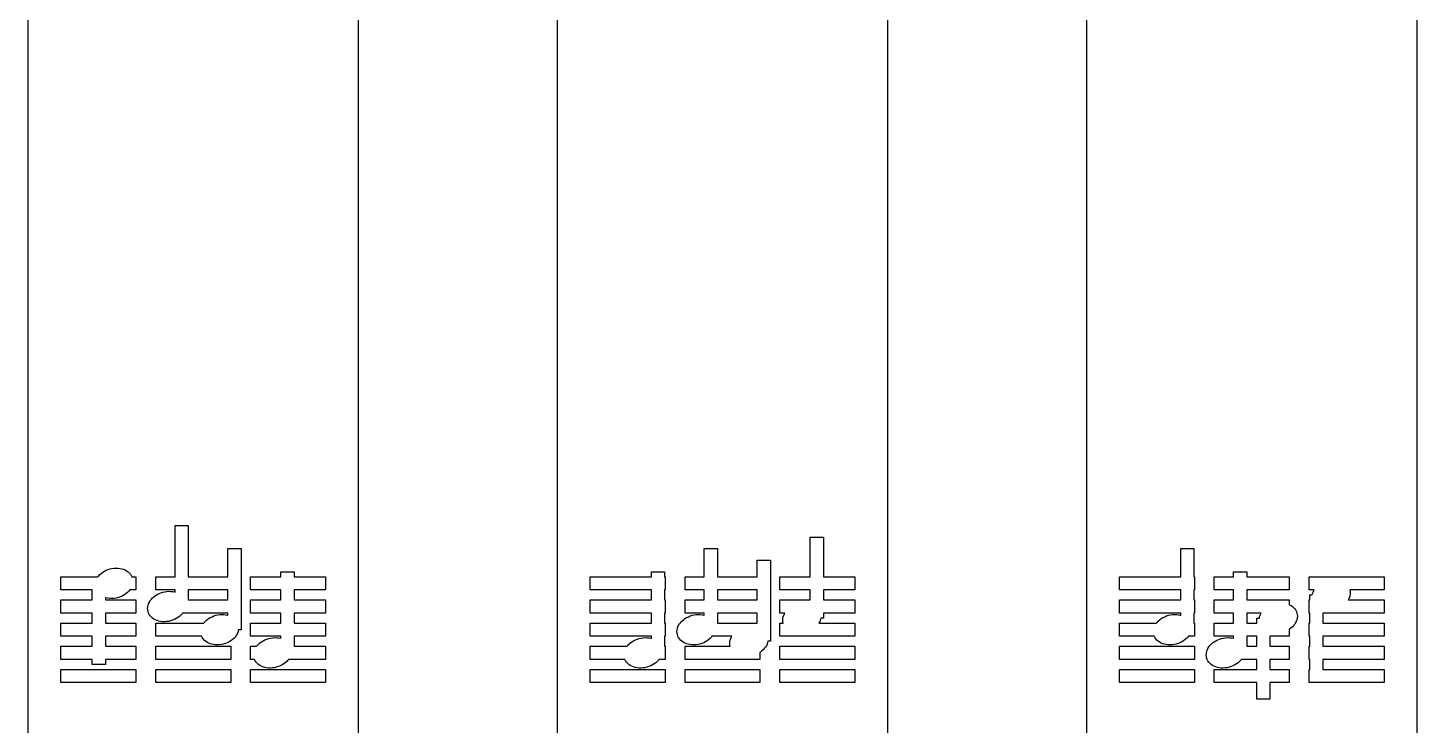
# Model space of a CAD drawing. Header units: metres. Extents: x -12 to 180, y -1275 to 154.
# Drawn here: x 96 to 180, y -315.8 to -273.6 of the extents above; entities that cross this region are included whole.
import ezdxf

# ---------------------------------------------------------------- set-up
doc = ezdxf.new("R2010")
doc.units = ezdxf.units.M

msp = doc.modelspace()

# ---------------------------------------------------------------- linework, layer by layer
for p, q in [((96, -235.011), (96, -385.011)), ((116, -385.011), (116, -235.011)), ((128, -235.011), (128, -385.011)), ((148, -385.011), (148, -235.011)), ((160, -235.011), (160, -385.011)), ((180, -385.011), (180, -235.011)), ((104.9, -306.811), (104.9, -303.711)), ((104.9, -303.711), (105.7, -303.711)), ((105.7, -303.711), (105.7, -306.811)), ((143.3, -306.811), (143.3, -304.411)), ((143.3, -304.411), (144.1, -304.411)), ((144.1, -304.411), (144.1, -306.811)), ((108.1, -306.811), (108.1, -305.111)), ((108.1, -305.111), (108.9, -305.111)), ((108.9, -305.111), (108.9, -310.011)), ((136.9, -306.811), (136.9, -305.111)), ((136.9, -305.111), (137.7, -305.111)), ((137.7, -305.111), (137.7, -306.811)), ((165.7, -306.811), (165.7, -305.111)), ((165.7, -305.111), (166.5, -305.111)), ((166.5, -305.111), (166.5, -306.811)), ((100.433, -306.61), (100.528, -306.54)), ((100.528, -306.54), (100.629, -306.478)), ((100.629, -306.478), (100.737, -306.424)), ((100.737, -306.424), (100.85, -306.378)), ((100.85, -306.378), (100.967, -306.342)), ((100.967, -306.342), (101.086, -306.315)), ((101.086, -306.315), (101.207, -306.298)), ((101.207, -306.298), (101.328, -306.291)), ((101.328, -306.291), (101.447, -306.294)), ((101.447, -306.294), (101.563, -306.307)), ((101.563, -306.307), (101.676, -306.33)), ((101.676, -306.33), (101.783, -306.362)), ((101.783, -306.362), (101.884, -306.404)), ((101.884, -306.404), (101.977, -306.455)), ((101.977, -306.455), (102.062, -306.514)), ((102.062, -306.514), (102.138, -306.581)), ((102.138, -306.581), (102.203, -306.654)), ((111.3, -306.811), (111.3, -306.511)), ((111.3, -306.511), (112.1, -306.511)), ((112.1, -306.511), (112.1, -306.811)), ((133.7, -306.811), (133.7, -306.511)), ((133.7, -306.511), (134.5, -306.511)), ((134.5, -306.511), (134.5, -306.811)), ((140.1, -306.811), (140.1, -305.811)), ((140.1, -305.811), (140.9, -305.811)), ((140.9, -305.811), (140.9, -310.711)), ((168.9, -306.811), (168.9, -306.511)), ((168.9, -306.511), (169.7, -306.511)), ((169.7, -306.511), (169.7, -306.811)), ((98, -307.611), (98, -306.811)), ((98, -306.811), (100.237, -306.811)), ((100.237, -306.811), (100.271, -306.768)), ((100.271, -306.768), (100.347, -306.686)), ((100.347, -306.686), (100.433, -306.61)), ((102.203, -306.654), (102.257, -306.734)), ((102.257, -306.734), (102.296, -306.811)), ((102.296, -306.811), (102.533, -306.811)), ((102.533, -306.811), (102.533, -307.611)), ((103.733, -307.611), (103.733, -306.811)), ((103.733, -306.811), (104.9, -306.811)), ((105.7, -306.811), (108.1, -306.811)), ((109.467, -307.611), (109.467, -306.811)), ((109.467, -306.811), (111.3, -306.811)), ((112.1, -306.811), (114, -306.811)), ((114, -306.811), (114, -307.611)), ((130, -307.611), (130, -306.811)), ((130, -306.811), (133.7, -306.811)), ((134.5, -306.811), (134.533, -306.811)), ((134.533, -306.811), (134.533, -307.611)), ((135.733, -307.611), (135.733, -306.811)), ((135.733, -306.811), (136.9, -306.811)), ((137.7, -306.811), (140.1, -306.811)), ((141.467, -307.611), (141.467, -306.811)), ((141.467, -306.811), (143.3, -306.811)), ((144.1, -306.811), (146, -306.811)), ((146, -306.811), (146, -307.611)), ((162, -307.611), (162, -306.811)), ((162, -306.811), (165.7, -306.811)), ((166.5, -306.811), (166.533, -306.811)), ((166.533, -306.811), (166.533, -307.611)), ((167.733, -307.611), (167.733, -306.811)), ((167.733, -306.811), (168.9, -306.811)), ((169.7, -306.811), (172.267, -306.811)), ((172.267, -306.811), (172.267, -307.611)), ((173.467, -307.611), (173.467, -306.811)), ((173.467, -306.811), (178, -306.811)), ((178, -306.811), (178, -307.611)), ((99.9, -307.611), (98, -307.611)), ((98, -309.011), (98, -308.211)), ((98, -308.211), (99.9, -308.211)), ((99.9, -308.211), (99.9, -307.611)), ((100.724, -308.092), (100.7, -308.085)), ((100.7, -308.085), (100.7, -308.211)), ((100.7, -308.211), (102.533, -308.211)), ((100.837, -308.115), (100.724, -308.092)), ((100.953, -308.128), (100.837, -308.115)), ((101.072, -308.131), (100.953, -308.128)), ((101.193, -308.124), (101.072, -308.131)), ((101.314, -308.107), (101.193, -308.124)), ((101.433, -308.08), (101.314, -308.107)), ((101.55, -308.044), (101.433, -308.08)), ((101.663, -307.998), (101.55, -308.044)), ((101.771, -307.944), (101.663, -307.998)), ((101.872, -307.882), (101.771, -307.944)), ((101.967, -307.813), (101.872, -307.882)), ((102.053, -307.736), (101.967, -307.813)), ((102.129, -307.655), (102.053, -307.736)), ((102.163, -307.611), (102.129, -307.655)), ((102.533, -307.611), (102.163, -307.611)), ((102.533, -308.211), (102.533, -309.011)), ((103.349, -308.345), (103.404, -308.254)), ((103.404, -308.254), (103.471, -308.168)), ((103.471, -308.168), (103.547, -308.086)), ((103.547, -308.086), (103.633, -308.01)), ((103.633, -308.01), (103.728, -307.94)), ((103.728, -307.94), (103.829, -307.878)), ((104.9, -307.611), (103.733, -307.611)), ((103.829, -307.878), (103.937, -307.824)), ((103.937, -307.824), (104.05, -307.778)), ((104.05, -307.778), (104.167, -307.742)), ((104.167, -307.742), (104.286, -307.715)), ((104.286, -307.715), (104.407, -307.698)), ((104.407, -307.698), (104.528, -307.691)), ((104.528, -307.691), (104.647, -307.694)), ((104.647, -307.694), (104.763, -307.707)), ((104.763, -307.707), (104.876, -307.73)), ((104.876, -307.73), (104.9, -307.737)), ((104.9, -307.737), (104.9, -307.611)), ((108.1, -307.611), (105.7, -307.611)), ((105.7, -307.611), (105.7, -308.211)), ((105.7, -308.211), (108.1, -308.211)), ((108.1, -308.211), (108.1, -307.611)), ((111.3, -307.611), (109.467, -307.611)), ((109.467, -309.011), (109.467, -308.211)), ((109.467, -308.211), (111.3, -308.211)), ((111.3, -308.211), (111.3, -307.611)), ((114, -307.611), (112.1, -307.611)), ((112.1, -307.611), (112.1, -308.211)), ((112.1, -308.211), (114, -308.211)), ((114, -308.211), (114, -309.011)), ((133.7, -307.611), (130, -307.611)), ((130, -309.011), (130, -308.211)), ((130, -308.211), (133.7, -308.211)), ((133.7, -308.211), (133.7, -307.611)), ((134.533, -307.611), (134.5, -307.611)), ((134.5, -307.611), (134.5, -308.211)), ((134.5, -308.211), (134.533, -308.211)), ((134.533, -308.211), (134.533, -309.011)), ((136.9, -307.611), (135.733, -307.611)), ((135.733, -309.011), (135.733, -308.211)), ((135.733, -308.211), (136.9, -308.211)), ((136.9, -308.211), (136.9, -307.611)), ((140.1, -307.611), (137.7, -307.611)), ((137.7, -307.611), (137.7, -308.211)), ((137.7, -308.211), (140.1, -308.211)), ((140.1, -308.211), (140.1, -307.611)), ((143.3, -307.611), (141.467, -307.611)), ((141.467, -309.011), (141.467, -308.211)), ((141.467, -308.211), (143.3, -308.211)), ((143.3, -308.211), (143.3, -307.611)), ((146, -307.611), (144.1, -307.611)), ((144.1, -307.611), (144.1, -308.211)), ((144.1, -308.211), (146, -308.211)), ((146, -308.211), (146, -309.011)), ((165.7, -307.611), (162, -307.611)), ((162, -309.011), (162, -308.211)), ((162, -308.211), (165.7, -308.211)), ((165.7, -308.211), (165.7, -307.611)), ((166.533, -307.611), (166.5, -307.611)), ((166.5, -307.611), (166.5, -308.211)), ((166.5, -308.211), (166.533, -308.211)), ((166.533, -308.211), (166.533, -309.011)), ((168.9, -307.611), (167.733, -307.611)), ((167.733, -309.011), (167.733, -308.211)), ((167.733, -308.211), (168.9, -308.211)), ((168.9, -308.211), (168.9, -307.611)), ((172.267, -307.611), (169.7, -307.611)), ((169.7, -307.611), (169.7, -308.211)), ((169.7, -308.211), (172.267, -308.211)), ((172.267, -308.211), (172.267, -308.497)), ((173.77, -307.611), (173.467, -307.611)), ((173.467, -309.011), (173.467, -308.211)), ((173.467, -308.211), (173.5, -308.211)), ((173.5, -308.211), (173.5, -307.911)), ((173.5, -307.911), (173.657, -307.911)), ((173.657, -307.911), (173.673, -307.834)), ((173.673, -307.834), (173.705, -307.739)), ((173.705, -307.739), (173.749, -307.645)), ((173.749, -307.645), (173.77, -307.611)), ((175.851, -308.177), (175.83, -308.211)), ((175.83, -308.211), (178, -308.211)), ((175.895, -308.084), (175.851, -308.177)), ((175.927, -307.988), (175.895, -308.084)), ((175.947, -307.892), (175.927, -307.988)), ((178, -307.611), (175.931, -307.611)), ((175.931, -307.611), (175.948, -307.701)), ((175.954, -307.796), (175.947, -307.892)), ((175.948, -307.701), (175.954, -307.796)), ((178, -308.211), (178, -309.011)), ((99.9, -309.011), (98, -309.011)), ((99.9, -309.611), (99.9, -309.011)), ((102.533, -309.011), (100.7, -309.011)), ((100.7, -309.011), (100.7, -309.611)), ((103.246, -308.727), (103.253, -308.63)), ((103.252, -308.821), (103.246, -308.727)), ((103.27, -308.914), (103.252, -308.821)), ((103.253, -308.63), (103.273, -308.534)), ((103.3, -309.003), (103.27, -308.914)), ((103.273, -308.534), (103.305, -308.439)), ((103.343, -309.088), (103.3, -309.003)), ((103.305, -308.439), (103.349, -308.345)), ((103.397, -309.168), (103.343, -309.088)), ((105.329, -309.055), (105.253, -309.136)), ((105.363, -309.011), (105.329, -309.055)), ((108.1, -309.011), (105.363, -309.011)), ((107.367, -309.142), (107.486, -309.115)), ((107.486, -309.115), (107.607, -309.098)), ((107.607, -309.098), (107.728, -309.091)), ((107.728, -309.091), (107.847, -309.094)), ((107.847, -309.094), (107.963, -309.107)), ((107.963, -309.107), (108.076, -309.13)), ((108.1, -309.137), (108.1, -309.011)), ((111.3, -309.011), (109.467, -309.011)), ((111.3, -309.611), (111.3, -309.011)), ((114, -309.011), (112.1, -309.011)), ((112.1, -309.011), (112.1, -309.611)), ((133.7, -309.011), (130, -309.011)), ((133.7, -309.611), (133.7, -309.011)), ((134.533, -309.011), (134.5, -309.011)), ((134.5, -309.011), (134.5, -309.611)), ((136.9, -309.011), (135.733, -309.011)), ((136.167, -309.142), (136.286, -309.115)), ((136.286, -309.115), (136.407, -309.098)), ((136.407, -309.098), (136.528, -309.091)), ((136.528, -309.091), (136.647, -309.094)), ((136.647, -309.094), (136.763, -309.107)), ((136.763, -309.107), (136.876, -309.13)), ((136.9, -309.137), (136.9, -309.011)), ((140.1, -309.011), (137.7, -309.011)), ((137.7, -309.011), (137.7, -309.611)), ((140.1, -309.611), (140.1, -309.011)), ((141.77, -309.011), (141.467, -309.011)), ((141.705, -309.139), (141.749, -309.045)), ((141.749, -309.045), (141.77, -309.011)), ((146, -309.011), (144.1, -309.011)), ((144.1, -309.011), (144.1, -309.311)), ((165.7, -309.011), (162, -309.011)), ((164.967, -309.142), (165.086, -309.115)), ((165.086, -309.115), (165.207, -309.098)), ((165.207, -309.098), (165.328, -309.091)), ((165.328, -309.091), (165.447, -309.094)), ((165.447, -309.094), (165.563, -309.107)), ((165.563, -309.107), (165.676, -309.13)), ((165.7, -309.137), (165.7, -309.011)), ((166.533, -309.011), (166.5, -309.011)), ((166.5, -309.011), (166.5, -309.611)), ((168.9, -309.011), (167.733, -309.011)), ((168.9, -309.611), (168.9, -309.011)), ((170.57, -309.011), (169.7, -309.011)), ((169.7, -309.011), (169.7, -309.611)), ((170.505, -309.139), (170.549, -309.045)), ((170.549, -309.045), (170.57, -309.011)), ((172.267, -308.497), (172.284, -308.504)), ((172.284, -308.504), (172.377, -308.555)), ((172.377, -308.555), (172.462, -308.614)), ((172.462, -308.614), (172.538, -308.681)), ((172.538, -308.681), (172.603, -308.754)), ((172.603, -308.754), (172.657, -308.834)), ((172.657, -308.834), (172.7, -308.919)), ((172.7, -308.919), (172.73, -309.008)), ((172.73, -309.008), (172.748, -309.101)), ((172.748, -309.101), (172.754, -309.196)), ((173.5, -309.011), (173.467, -309.011)), ((173.5, -309.611), (173.5, -309.011)), ((178, -309.011), (174.3, -309.011)), ((174.3, -309.011), (174.3, -309.611)), ((98, -310.411), (98, -309.611)), ((98, -309.611), (99.9, -309.611)), ((100.7, -309.611), (102.533, -309.611)), ((102.533, -309.611), (102.533, -310.411)), ((103.462, -309.241), (103.397, -309.168)), ((103.538, -309.308), (103.462, -309.241)), ((103.623, -309.367), (103.538, -309.308)), ((103.716, -309.418), (103.623, -309.367)), ((103.817, -309.46), (103.716, -309.418)), ((103.733, -310.411), (103.733, -309.611)), ((103.733, -309.611), (106.637, -309.611)), ((103.924, -309.492), (103.817, -309.46)), ((104.037, -309.515), (103.924, -309.492)), ((104.153, -309.528), (104.037, -309.515)), ((104.272, -309.531), (104.153, -309.528)), ((104.393, -309.524), (104.272, -309.531)), ((104.514, -309.507), (104.393, -309.524)), ((104.633, -309.48), (104.514, -309.507)), ((104.75, -309.444), (104.633, -309.48)), ((104.863, -309.398), (104.75, -309.444)), ((104.971, -309.344), (104.863, -309.398)), ((105.072, -309.282), (104.971, -309.344)), ((105.167, -309.213), (105.072, -309.282)), ((105.253, -309.136), (105.167, -309.213)), ((106.637, -309.611), (106.671, -309.568)), ((106.671, -309.568), (106.747, -309.486)), ((106.747, -309.486), (106.833, -309.41)), ((106.833, -309.41), (106.928, -309.34)), ((106.928, -309.34), (107.029, -309.278)), ((107.029, -309.278), (107.137, -309.224)), ((107.137, -309.224), (107.25, -309.178)), ((107.25, -309.178), (107.367, -309.142)), ((108.076, -309.13), (108.1, -309.137)), ((109.467, -310.411), (109.467, -309.611)), ((109.467, -309.611), (111.3, -309.611)), ((112.1, -309.611), (114, -309.611)), ((114, -309.611), (114, -310.411)), ((130, -310.411), (130, -309.611)), ((130, -309.611), (133.7, -309.611)), ((134.5, -309.611), (134.533, -309.611)), ((134.533, -309.611), (134.533, -310.411)), ((135.253, -310.03), (135.273, -309.934)), ((135.273, -309.934), (135.305, -309.839)), ((135.305, -309.839), (135.349, -309.745)), ((135.349, -309.745), (135.404, -309.654)), ((135.404, -309.654), (135.471, -309.568)), ((135.471, -309.568), (135.547, -309.486)), ((135.547, -309.486), (135.633, -309.41)), ((135.633, -309.41), (135.728, -309.34)), ((135.728, -309.34), (135.829, -309.278)), ((135.829, -309.278), (135.937, -309.224)), ((135.937, -309.224), (136.05, -309.178)), ((136.05, -309.178), (136.167, -309.142)), ((136.876, -309.13), (136.9, -309.137)), ((137.7, -309.611), (140.1, -309.611)), ((141.467, -310.411), (141.467, -309.611)), ((141.467, -309.611), (141.669, -309.611)), ((141.646, -309.427), (141.653, -309.33)), ((141.652, -309.521), (141.646, -309.427)), ((141.669, -309.611), (141.652, -309.521)), ((141.653, -309.33), (141.673, -309.234)), ((141.673, -309.234), (141.705, -309.139)), ((143.851, -309.577), (143.83, -309.611)), ((143.83, -309.611), (146, -309.611)), ((143.895, -309.484), (143.851, -309.577)), ((143.927, -309.388), (143.895, -309.484)), ((143.943, -309.311), (143.927, -309.388)), ((144.1, -309.311), (143.943, -309.311)), ((146, -309.611), (146, -310.411)), ((162, -310.411), (162, -309.611)), ((162, -309.611), (164.237, -309.611)), ((164.237, -309.611), (164.271, -309.568)), ((164.271, -309.568), (164.347, -309.486)), ((164.347, -309.486), (164.433, -309.41)), ((164.433, -309.41), (164.528, -309.34)), ((164.528, -309.34), (164.629, -309.278)), ((164.629, -309.278), (164.737, -309.224)), ((164.737, -309.224), (164.85, -309.178)), ((164.85, -309.178), (164.967, -309.142)), ((165.676, -309.13), (165.7, -309.137)), ((166.5, -309.611), (166.533, -309.611)), ((166.533, -309.611), (166.533, -310.411)), ((167.733, -310.411), (167.733, -309.611)), ((167.733, -309.611), (168.9, -309.611)), ((169.7, -309.611), (170.3, -309.611)), ((170.3, -309.311), (170.457, -309.311)), ((170.3, -309.611), (170.3, -309.311)), ((170.457, -309.311), (170.473, -309.234)), ((170.473, -309.234), (170.505, -309.139)), ((172.367, -309.913), (172.272, -309.982)), ((172.453, -309.836), (172.367, -309.913)), ((172.529, -309.755), (172.453, -309.836)), ((172.596, -309.668), (172.529, -309.755)), ((172.651, -309.577), (172.596, -309.668)), ((172.695, -309.484), (172.651, -309.577)), ((172.727, -309.388), (172.695, -309.484)), ((172.747, -309.292), (172.727, -309.388)), ((172.754, -309.196), (172.747, -309.292)), ((173.467, -310.411), (173.467, -309.611)), ((173.467, -309.611), (173.5, -309.611)), ((174.3, -309.611), (178, -309.611)), ((178, -309.611), (178, -310.411)), ((99.9, -310.411), (98, -310.411)), ((99.9, -311.011), (99.9, -310.411)), ((102.533, -310.411), (100.7, -310.411)), ((100.7, -310.411), (100.7, -311.011)), ((106.504, -310.411), (103.733, -310.411)), ((106.543, -310.488), (106.504, -310.411)), ((106.597, -310.568), (106.543, -310.488)), ((106.662, -310.641), (106.597, -310.568)), ((106.738, -310.708), (106.662, -310.641)), ((106.823, -310.767), (106.738, -310.708)), ((106.916, -310.818), (106.823, -310.767)), ((108.063, -310.798), (107.95, -310.844)), ((108.171, -310.744), (108.063, -310.798)), ((108.272, -310.682), (108.171, -310.744)), ((108.367, -310.613), (108.272, -310.682)), ((108.453, -310.536), (108.367, -310.613)), ((108.529, -310.454), (108.453, -310.536)), ((108.596, -310.368), (108.529, -310.454)), ((108.651, -310.277), (108.596, -310.368)), ((108.695, -310.184), (108.651, -310.277)), ((108.727, -310.088), (108.695, -310.184)), ((108.743, -310.011), (108.727, -310.088)), ((108.9, -310.011), (108.743, -310.011)), ((111.3, -310.411), (109.467, -310.411)), ((110.033, -310.81), (110.128, -310.74)), ((110.128, -310.74), (110.229, -310.678)), ((110.229, -310.678), (110.337, -310.624)), ((110.337, -310.624), (110.45, -310.578)), ((110.45, -310.578), (110.567, -310.542)), ((110.567, -310.542), (110.686, -310.515)), ((110.686, -310.515), (110.807, -310.498)), ((110.807, -310.498), (110.928, -310.491)), ((110.928, -310.491), (111.047, -310.494)), ((111.047, -310.494), (111.163, -310.507)), ((111.163, -310.507), (111.276, -310.53)), ((111.276, -310.53), (111.3, -310.537)), ((111.3, -310.537), (111.3, -310.411)), ((114, -310.411), (112.1, -310.411)), ((112.1, -310.411), (112.1, -311.011)), ((133.7, -310.411), (130, -310.411)), ((132.433, -310.81), (132.528, -310.74)), ((132.528, -310.74), (132.629, -310.678)), ((132.629, -310.678), (132.737, -310.624)), ((132.737, -310.624), (132.85, -310.578)), ((132.85, -310.578), (132.967, -310.542)), ((132.967, -310.542), (133.086, -310.515)), ((133.086, -310.515), (133.207, -310.498)), ((133.207, -310.498), (133.328, -310.491)), ((133.328, -310.491), (133.447, -310.494)), ((133.447, -310.494), (133.563, -310.507)), ((133.563, -310.507), (133.676, -310.53)), ((133.676, -310.53), (133.7, -310.537)), ((133.7, -310.537), (133.7, -310.411)), ((134.533, -310.411), (134.5, -310.411)), ((134.5, -310.411), (134.5, -311.011)), ((135.246, -310.127), (135.253, -310.03)), ((135.252, -310.221), (135.246, -310.127)), ((135.27, -310.314), (135.252, -310.221)), ((135.3, -310.403), (135.27, -310.314)), ((135.343, -310.488), (135.3, -310.403)), ((135.397, -310.568), (135.343, -310.488)), ((135.462, -310.641), (135.397, -310.568)), ((135.538, -310.708), (135.462, -310.641)), ((135.623, -310.767), (135.538, -310.708)), ((135.716, -310.818), (135.623, -310.767)), ((136.863, -310.798), (136.75, -310.844)), ((136.971, -310.744), (136.863, -310.798)), ((137.072, -310.682), (136.971, -310.744)), ((137.167, -310.613), (137.072, -310.682)), ((137.253, -310.536), (137.167, -310.613)), ((137.329, -310.454), (137.253, -310.536)), ((137.363, -310.411), (137.329, -310.454)), ((138.57, -310.411), (137.363, -310.411)), ((138.446, -310.827), (138.453, -310.73)), ((138.453, -310.73), (138.473, -310.634)), ((138.473, -310.634), (138.505, -310.539)), ((138.505, -310.539), (138.549, -310.445)), ((138.549, -310.445), (138.57, -310.411)), ((140.727, -310.788), (140.695, -310.883)), ((140.743, -310.711), (140.727, -310.788)), ((140.9, -310.711), (140.743, -310.711)), ((146, -310.411), (141.467, -310.411)), ((164.104, -310.411), (162, -310.411)), ((164.143, -310.488), (164.104, -310.411)), ((164.197, -310.568), (164.143, -310.488)), ((164.262, -310.641), (164.197, -310.568)), ((164.338, -310.708), (164.262, -310.641)), ((164.423, -310.767), (164.338, -310.708)), ((164.516, -310.818), (164.423, -310.767)), ((165.663, -310.798), (165.55, -310.844)), ((165.771, -310.744), (165.663, -310.798)), ((165.872, -310.682), (165.771, -310.744)), ((165.967, -310.613), (165.872, -310.682)), ((166.053, -310.536), (165.967, -310.613)), ((166.129, -310.454), (166.053, -310.536)), ((166.163, -310.411), (166.129, -310.454)), ((166.533, -310.411), (166.163, -310.411)), ((167.633, -310.81), (167.728, -310.74)), ((167.728, -310.74), (167.829, -310.678)), ((168.9, -310.411), (167.733, -310.411)), ((167.829, -310.678), (167.937, -310.624)), ((167.937, -310.624), (168.05, -310.578)), ((168.05, -310.578), (168.167, -310.542)), ((168.167, -310.542), (168.286, -310.515)), ((168.286, -310.515), (168.407, -310.498)), ((168.407, -310.498), (168.528, -310.491)), ((168.528, -310.491), (168.647, -310.494)), ((168.647, -310.494), (168.763, -310.507)), ((168.763, -310.507), (168.876, -310.53)), ((168.876, -310.53), (168.9, -310.537)), ((168.9, -310.537), (168.9, -310.411)), ((170.3, -310.411), (169.7, -310.411)), ((169.7, -310.411), (169.7, -311.011)), ((170.3, -311.011), (170.3, -310.411)), ((172.267, -310.411), (171.1, -310.411)), ((171.1, -310.411), (171.1, -311.011)), ((172.272, -309.982), (172.267, -309.986)), ((172.267, -309.986), (172.267, -310.411)), ((173.5, -310.411), (173.467, -310.411)), ((173.5, -311.011), (173.5, -310.411)), ((178, -310.411), (174.3, -310.411)), ((174.3, -310.411), (174.3, -311.011)), ((98, -311.811), (98, -311.011)), ((98, -311.011), (99.9, -311.011)), ((100.7, -311.011), (102.533, -311.011)), ((102.533, -311.011), (102.533, -311.811)), ((103.733, -311.811), (103.733, -311.011)), ((103.733, -311.011), (108.267, -311.011)), ((107.017, -310.86), (106.916, -310.818)), ((107.124, -310.892), (107.017, -310.86)), ((107.237, -310.915), (107.124, -310.892)), ((107.353, -310.928), (107.237, -310.915)), ((107.472, -310.931), (107.353, -310.928)), ((107.593, -310.924), (107.472, -310.931)), ((107.714, -310.907), (107.593, -310.924)), ((107.833, -310.88), (107.714, -310.907)), ((107.95, -310.844), (107.833, -310.88)), ((108.267, -311.011), (108.267, -311.811)), ((109.467, -311.811), (109.467, -311.011)), ((109.467, -311.011), (109.837, -311.011)), ((109.837, -311.011), (109.871, -310.968)), ((109.871, -310.968), (109.947, -310.886)), ((109.947, -310.886), (110.033, -310.81)), ((112.1, -311.011), (114, -311.011)), ((114, -311.011), (114, -311.811)), ((130, -311.811), (130, -311.011)), ((130, -311.011), (132.237, -311.011)), ((132.237, -311.011), (132.271, -310.968)), ((132.271, -310.968), (132.347, -310.886)), ((132.347, -310.886), (132.433, -310.81)), ((134.5, -311.011), (134.533, -311.011)), ((134.533, -311.011), (134.533, -311.811)), ((135.817, -310.86), (135.716, -310.818)), ((135.733, -311.811), (135.733, -311.011)), ((135.733, -311.011), (138.469, -311.011)), ((135.924, -310.892), (135.817, -310.86)), ((136.037, -310.915), (135.924, -310.892)), ((136.153, -310.928), (136.037, -310.915)), ((136.272, -310.931), (136.153, -310.928)), ((136.393, -310.924), (136.272, -310.931)), ((136.514, -310.907), (136.393, -310.924)), ((136.633, -310.88), (136.514, -310.907)), ((136.75, -310.844), (136.633, -310.88)), ((138.452, -310.921), (138.446, -310.827)), ((138.469, -311.011), (138.452, -310.921)), ((140.272, -311.382), (140.267, -311.386)), ((140.267, -311.386), (140.267, -311.811)), ((140.367, -311.313), (140.272, -311.382)), ((140.453, -311.236), (140.367, -311.313)), ((140.529, -311.154), (140.453, -311.236)), ((140.596, -311.068), (140.529, -311.154)), ((140.651, -310.977), (140.596, -311.068)), ((140.695, -310.883), (140.651, -310.977)), ((141.467, -311.811), (141.467, -311.011)), ((141.467, -311.011), (146, -311.011)), ((146, -311.011), (146, -311.811)), ((162, -311.811), (162, -311.011)), ((162, -311.011), (166.533, -311.011)), ((164.617, -310.86), (164.516, -310.818)), ((164.724, -310.892), (164.617, -310.86)), ((164.837, -310.915), (164.724, -310.892)), ((164.953, -310.928), (164.837, -310.915)), ((165.072, -310.931), (164.953, -310.928)), ((165.193, -310.924), (165.072, -310.931)), ((165.314, -310.907), (165.193, -310.924)), ((165.433, -310.88), (165.314, -310.907)), ((165.55, -310.844), (165.433, -310.88)), ((166.533, -311.011), (166.533, -311.811)), ((167.246, -311.527), (167.253, -311.43)), ((167.252, -311.621), (167.246, -311.527)), ((167.27, -311.714), (167.252, -311.621)), ((167.253, -311.43), (167.273, -311.334)), ((167.273, -311.334), (167.305, -311.239)), ((167.305, -311.239), (167.349, -311.145)), ((167.349, -311.145), (167.404, -311.054)), ((167.404, -311.054), (167.471, -310.968)), ((167.471, -310.968), (167.547, -310.886)), ((167.547, -310.886), (167.633, -310.81)), ((169.7, -311.011), (170.3, -311.011)), ((171.1, -311.011), (172.267, -311.011)), ((172.267, -311.011), (172.267, -311.811)), ((173.467, -311.811), (173.467, -311.011)), ((173.467, -311.011), (173.5, -311.011)), ((174.3, -311.011), (178, -311.011)), ((178, -311.011), (178, -311.811)), ((99.9, -311.811), (98, -311.811)), ((98, -313.211), (98, -312.411)), ((98, -312.411), (102.533, -312.411)), ((99.9, -312.111), (99.9, -311.811)), ((100.7, -312.111), (99.9, -312.111)), ((102.533, -311.811), (100.7, -311.811)), ((100.7, -311.811), (100.7, -312.111)), ((102.533, -312.411), (102.533, -313.211)), ((108.267, -311.811), (103.733, -311.811)), ((103.733, -313.211), (103.733, -312.411)), ((103.733, -312.411), (108.267, -312.411)), ((108.267, -312.411), (108.267, -313.211)), ((109.704, -311.811), (109.467, -311.811)), ((109.467, -313.211), (109.467, -312.411)), ((109.467, -312.411), (114, -312.411)), ((109.743, -311.888), (109.704, -311.811)), ((109.797, -311.968), (109.743, -311.888)), ((109.862, -312.041), (109.797, -311.968)), ((109.938, -312.108), (109.862, -312.041)), ((110.023, -312.167), (109.938, -312.108)), ((110.116, -312.218), (110.023, -312.167)), ((110.217, -312.26), (110.116, -312.218)), ((110.324, -312.292), (110.217, -312.26)), ((110.437, -312.315), (110.324, -312.292)), ((110.553, -312.328), (110.437, -312.315)), ((110.672, -312.331), (110.553, -312.328)), ((110.793, -312.324), (110.672, -312.331)), ((110.914, -312.307), (110.793, -312.324)), ((111.033, -312.28), (110.914, -312.307)), ((111.15, -312.244), (111.033, -312.28)), ((111.263, -312.198), (111.15, -312.244)), ((111.371, -312.144), (111.263, -312.198)), ((111.472, -312.082), (111.371, -312.144)), ((111.567, -312.013), (111.472, -312.082)), ((111.653, -311.936), (111.567, -312.013)), ((111.729, -311.854), (111.653, -311.936)), ((111.763, -311.811), (111.729, -311.854)), ((114, -311.811), (111.763, -311.811)), ((114, -312.411), (114, -313.211)), ((132.104, -311.811), (130, -311.811)), ((130, -313.211), (130, -312.411)), ((130, -312.411), (134.533, -312.411)), ((132.143, -311.888), (132.104, -311.811)), ((132.197, -311.968), (132.143, -311.888)), ((132.262, -312.041), (132.197, -311.968)), ((132.338, -312.108), (132.262, -312.041)), ((132.423, -312.167), (132.338, -312.108)), ((132.516, -312.218), (132.423, -312.167)), ((132.617, -312.26), (132.516, -312.218)), ((132.724, -312.292), (132.617, -312.26)), ((132.837, -312.315), (132.724, -312.292)), ((132.953, -312.328), (132.837, -312.315)), ((133.072, -312.331), (132.953, -312.328)), ((133.193, -312.324), (133.072, -312.331)), ((133.314, -312.307), (133.193, -312.324)), ((133.433, -312.28), (133.314, -312.307)), ((133.55, -312.244), (133.433, -312.28)), ((133.663, -312.198), (133.55, -312.244)), ((133.771, -312.144), (133.663, -312.198)), ((133.872, -312.082), (133.771, -312.144)), ((133.967, -312.013), (133.872, -312.082)), ((134.053, -311.936), (133.967, -312.013)), ((134.129, -311.854), (134.053, -311.936)), ((134.163, -311.811), (134.129, -311.854)), ((134.533, -311.811), (134.163, -311.811)), ((134.533, -312.411), (134.533, -313.211)), ((140.267, -311.811), (135.733, -311.811)), ((135.733, -313.211), (135.733, -312.411)), ((135.733, -312.411), (140.267, -312.411)), ((140.267, -312.411), (140.267, -313.211)), ((146, -311.811), (141.467, -311.811)), ((141.467, -313.211), (141.467, -312.411)), ((141.467, -312.411), (146, -312.411)), ((146, -312.411), (146, -313.211)), ((166.533, -311.811), (162, -311.811)), ((162, -313.211), (162, -312.411)), ((162, -312.411), (166.533, -312.411)), ((166.533, -312.411), (166.533, -313.211)), ((167.3, -311.803), (167.27, -311.714)), ((167.343, -311.888), (167.3, -311.803)), ((167.397, -311.968), (167.343, -311.888)), ((167.462, -312.041), (167.397, -311.968)), ((167.538, -312.108), (167.462, -312.041)), ((167.623, -312.167), (167.538, -312.108)), ((167.716, -312.218), (167.623, -312.167)), ((167.817, -312.26), (167.716, -312.218)), ((167.733, -313.211), (167.733, -312.411)), ((167.733, -312.411), (170.3, -312.411)), ((167.924, -312.292), (167.817, -312.26)), ((168.037, -312.315), (167.924, -312.292)), ((168.153, -312.328), (168.037, -312.315)), ((168.272, -312.331), (168.153, -312.328)), ((168.393, -312.324), (168.272, -312.331)), ((168.514, -312.307), (168.393, -312.324)), ((168.633, -312.28), (168.514, -312.307)), ((168.75, -312.244), (168.633, -312.28)), ((168.863, -312.198), (168.75, -312.244)), ((168.971, -312.144), (168.863, -312.198)), ((169.072, -312.082), (168.971, -312.144)), ((169.167, -312.013), (169.072, -312.082)), ((169.253, -311.936), (169.167, -312.013)), ((169.329, -311.854), (169.253, -311.936)), ((169.363, -311.811), (169.329, -311.854)), ((170.3, -311.811), (169.363, -311.811)), ((170.3, -312.411), (170.3, -311.811)), ((172.267, -311.811), (171.1, -311.811)), ((171.1, -311.811), (171.1, -312.411)), ((171.1, -312.411), (172.267, -312.411)), ((172.267, -312.411), (172.267, -313.211)), ((173.5, -311.811), (173.467, -311.811)), ((173.467, -313.211), (173.467, -312.411)), ((173.467, -312.411), (173.5, -312.411)), ((173.5, -312.411), (173.5, -311.811)), ((178, -311.811), (174.3, -311.811)), ((174.3, -311.811), (174.3, -312.411)), ((174.3, -312.411), (178, -312.411)), ((178, -312.411), (178, -313.211)), ((102.533, -313.211), (98, -313.211)), ((108.267, -313.211), (103.733, -313.211)), ((114, -313.211), (109.467, -313.211)), ((134.533, -313.211), (130, -313.211)), ((140.267, -313.211), (135.733, -313.211)), ((146, -313.211), (141.467, -313.211)), ((166.533, -313.211), (162, -313.211)), ((170.3, -313.211), (167.733, -313.211)), ((170.3, -314.211), (170.3, -313.211)), ((172.267, -313.211), (171.1, -313.211)), ((171.1, -313.211), (171.1, -314.211)), ((178, -313.211), (173.467, -313.211)), ((171.1, -314.211), (170.3, -314.211))]:
    msp.add_line(p, q)

doc.saveas('drawing.dxf')
